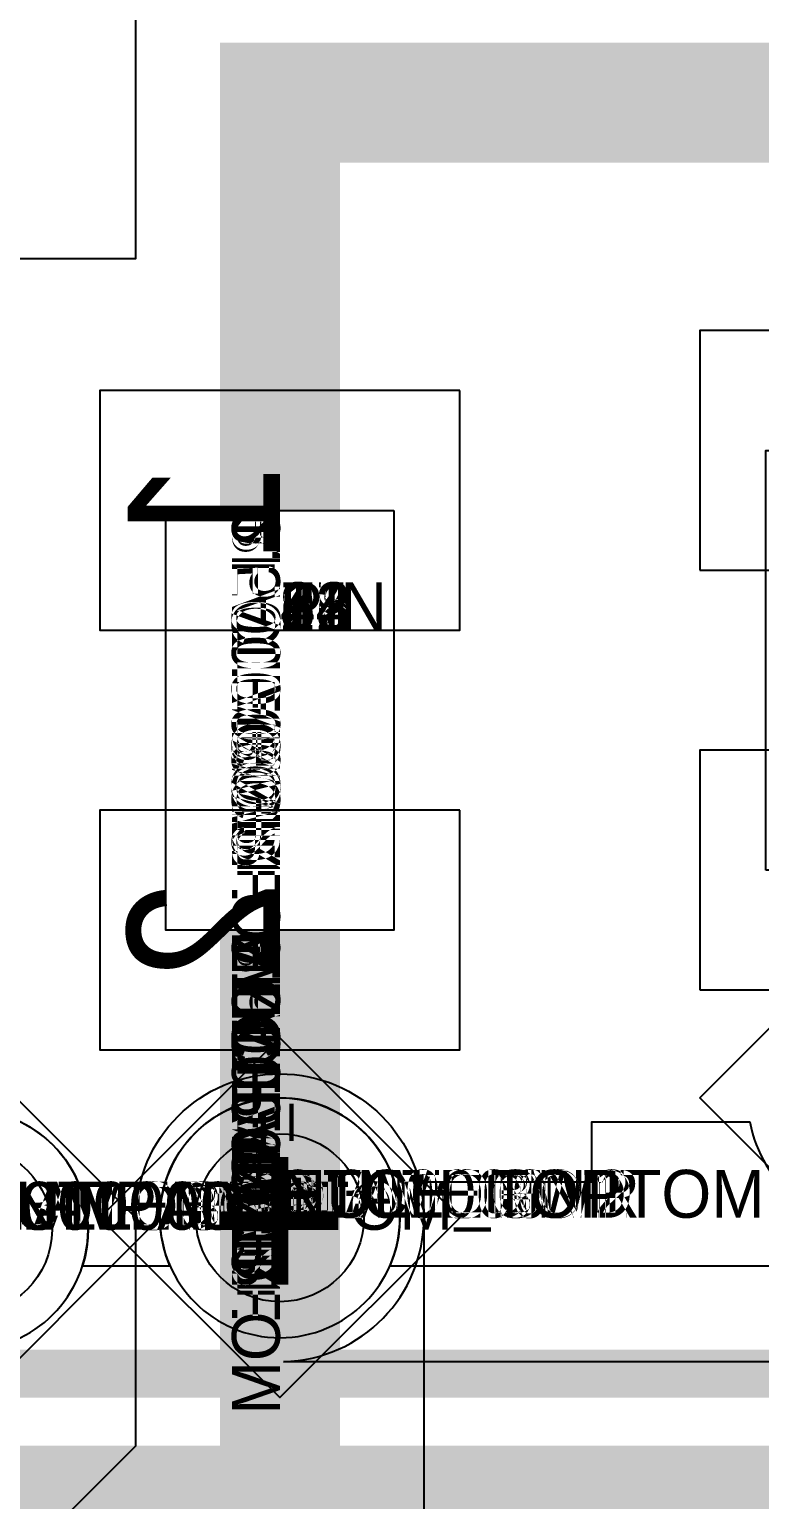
# Model space of a CAD drawing. Extents: x 0 to 323, y 0 to 320.
# Drawn here: x 85.67 to 88.71, y 242.68 to 248.81 of the extents above; entities that cross this region are included whole.
import ezdxf
from ezdxf.enums import TextEntityAlignment as Align

# ---------------------------------------------------------------- set-up
doc = ezdxf.new("R2010")
doc.units = 0
doc.header["$MEASUREMENT"] = 0
doc.layers.get('0').update_dxf_attribs({"linetype": 'CONTINUOUS'})
for name, color, linetype in [('CDN_FIGURES', 7, 'CONTINUOUS'), ('ETCH_BOTTOM', 7, 'CONTINUOUS'), ('ETCH_GND', 3, 'CONTINUOUS'), ('ETCH_INT1', 4, 'CONTINUOUS'), ('ETCH_INT2', 5, 'CONTINUOUS'), ('ETCH_PWR', 6, 'CONTINUOUS'), ('ETCH_TOP', 2, 'CONTINUOUS'), ('MANUFACTURING_NCLEGEND-1-6', 8, 'CONTINUOUS'), ('PACKAGE_GEOMETRY_ASSEMBLY_TOP', 11, 'CONTINUOUS'), ('PACKAGE_GEOMETRY_PIN_NUMBER', 9, 'CONTINUOUS')]:
    doc.layers.add(name, color=color, linetype=linetype)

# ---------------------------------------------------------------- blocks, each defined once
blk = doc.blocks.new('PAD_INFO')
for tag in ['SHAPE_TYPE', 'PAD_HEIGHT', 'PAD_LAYER', 'PAD_TYPE', 'PAD_WIDTH']:
    blk.add_attdef(tag, (0, 0), '', height=0.2)
at = {"flags": 2}
blk.add_attdef('CDN_TYPE', (0, 0), '', height=0.2, dxfattribs=at)
blk = doc.blocks.new('DRILL_INFO')
at = {"flags": 2}
blk.add_attdef('CDN_TYPE', (0, 0), '', height=0.2, dxfattribs=at)
for tag in ['FSHAPE', 'FCHAR', 'DRILL_HEIGHT', 'DIAMETER', 'PLATED', 'DRILL_WIDTH']:
    blk.add_attdef(tag, (0, 0), '', height=0.2)
blk = doc.blocks.new('VIA0700X0300')
at = {"layer": 'ETCH_BOTTOM'}
blk.add_circle((0, 0), 0.35, dxfattribs=at)
at = {"layer": 'ETCH_GND'}
blk.add_circle((0, 0), 0.35, dxfattribs=at)
at = {"layer": 'ETCH_INT1'}
blk.add_circle((0, 0), 0.35, dxfattribs=at)
at = {"layer": 'ETCH_INT2'}
blk.add_circle((0, 0), 0.35, dxfattribs=at)
at = {"layer": 'ETCH_PWR'}
blk.add_circle((0, 0), 0.35, dxfattribs=at)
at = {"layer": 'ETCH_TOP'}
blk.add_circle((0, 0), 0.35, dxfattribs=at)
ref = blk.add_blockref('PAD_INFO', (0, 0))
ref.add_attrib('PAD_LAYER', 'ETCH_TOP', (0, 0), dxfattribs={"height": 0.2})
ref.add_attrib('SHAPE_TYPE', 'NULL', (0, 0), dxfattribs={"height": 0.2})
ref.add_attrib('PAD_TYPE', 'ANTIPAD', (0, 0), dxfattribs={"height": 0.2})
ref.add_attrib('PAD_WIDTH', '0.000000', (0, 0), dxfattribs={"height": 0.2})
ref.add_attrib('PAD_HEIGHT', '0.000000', (0, 0), dxfattribs={"height": 0.2})
ref = blk.add_blockref('PAD_INFO', (0, 0))
ref.add_attrib('PAD_LAYER', 'ETCH_GND', (0, 0), dxfattribs={"height": 0.2})
ref.add_attrib('SHAPE_TYPE', 'NULL', (0, 0), dxfattribs={"height": 0.2})
ref.add_attrib('PAD_TYPE', 'ANTIPAD', (0, 0), dxfattribs={"height": 0.2})
ref.add_attrib('PAD_WIDTH', '0.000000', (0, 0), dxfattribs={"height": 0.2})
ref.add_attrib('PAD_HEIGHT', '0.000000', (0, 0), dxfattribs={"height": 0.2})
ref = blk.add_blockref('PAD_INFO', (0, 0))
ref.add_attrib('PAD_LAYER', 'ETCH_INT1', (0, 0), dxfattribs={"height": 0.2})
ref.add_attrib('SHAPE_TYPE', 'NULL', (0, 0), dxfattribs={"height": 0.2})
ref.add_attrib('PAD_TYPE', 'ANTIPAD', (0, 0), dxfattribs={"height": 0.2})
ref.add_attrib('PAD_WIDTH', '0.000000', (0, 0), dxfattribs={"height": 0.2})
ref.add_attrib('PAD_HEIGHT', '0.000000', (0, 0), dxfattribs={"height": 0.2})
ref = blk.add_blockref('PAD_INFO', (0, 0))
ref.add_attrib('PAD_LAYER', 'ETCH_INT2', (0, 0), dxfattribs={"height": 0.2})
ref.add_attrib('SHAPE_TYPE', 'NULL', (0, 0), dxfattribs={"height": 0.2})
ref.add_attrib('PAD_TYPE', 'ANTIPAD', (0, 0), dxfattribs={"height": 0.2})
ref.add_attrib('PAD_WIDTH', '0.000000', (0, 0), dxfattribs={"height": 0.2})
ref.add_attrib('PAD_HEIGHT', '0.000000', (0, 0), dxfattribs={"height": 0.2})
ref = blk.add_blockref('PAD_INFO', (0, 0))
ref.add_attrib('PAD_LAYER', 'ETCH_PWR', (0, 0), dxfattribs={"height": 0.2})
ref.add_attrib('SHAPE_TYPE', 'NULL', (0, 0), dxfattribs={"height": 0.2})
ref.add_attrib('PAD_TYPE', 'ANTIPAD', (0, 0), dxfattribs={"height": 0.2})
ref.add_attrib('PAD_WIDTH', '0.000000', (0, 0), dxfattribs={"height": 0.2})
ref.add_attrib('PAD_HEIGHT', '0.000000', (0, 0), dxfattribs={"height": 0.2})
ref = blk.add_blockref('PAD_INFO', (0, 0))
ref.add_attrib('PAD_LAYER', 'ETCH_BOTTOM', (0, 0), dxfattribs={"height": 0.2})
ref.add_attrib('SHAPE_TYPE', 'NULL', (0, 0), dxfattribs={"height": 0.2})
ref.add_attrib('PAD_TYPE', 'ANTIPAD', (0, 0), dxfattribs={"height": 0.2})
ref.add_attrib('PAD_WIDTH', '0.000000', (0, 0), dxfattribs={"height": 0.2})
ref.add_attrib('PAD_HEIGHT', '0.000000', (0, 0), dxfattribs={"height": 0.2})
ref = blk.add_blockref('PAD_INFO', (0, 0))
ref.add_attrib('PAD_LAYER', 'ETCH_TOP', (0, 0), dxfattribs={"height": 0.2})
ref.add_attrib('SHAPE_TYPE', 'NULL', (0, 0), dxfattribs={"height": 0.2})
ref.add_attrib('PAD_TYPE', 'THERMAL', (0, 0), dxfattribs={"height": 0.2})
ref.add_attrib('PAD_WIDTH', '0.000000', (0, 0), dxfattribs={"height": 0.2})
ref.add_attrib('PAD_HEIGHT', '0.000000', (0, 0), dxfattribs={"height": 0.2})
ref = blk.add_blockref('PAD_INFO', (0, 0))
ref.add_attrib('PAD_LAYER', 'ETCH_GND', (0, 0), dxfattribs={"height": 0.2})
ref.add_attrib('SHAPE_TYPE', 'NULL', (0, 0), dxfattribs={"height": 0.2})
ref.add_attrib('PAD_TYPE', 'THERMAL', (0, 0), dxfattribs={"height": 0.2})
ref.add_attrib('PAD_WIDTH', '0.000000', (0, 0), dxfattribs={"height": 0.2})
ref.add_attrib('PAD_HEIGHT', '0.000000', (0, 0), dxfattribs={"height": 0.2})
ref = blk.add_blockref('PAD_INFO', (0, 0))
ref.add_attrib('PAD_LAYER', 'ETCH_INT1', (0, 0), dxfattribs={"height": 0.2})
ref.add_attrib('SHAPE_TYPE', 'NULL', (0, 0), dxfattribs={"height": 0.2})
ref.add_attrib('PAD_TYPE', 'THERMAL', (0, 0), dxfattribs={"height": 0.2})
ref.add_attrib('PAD_WIDTH', '0.000000', (0, 0), dxfattribs={"height": 0.2})
ref.add_attrib('PAD_HEIGHT', '0.000000', (0, 0), dxfattribs={"height": 0.2})
ref = blk.add_blockref('PAD_INFO', (0, 0))
ref.add_attrib('PAD_LAYER', 'ETCH_INT2', (0, 0), dxfattribs={"height": 0.2})
ref.add_attrib('SHAPE_TYPE', 'NULL', (0, 0), dxfattribs={"height": 0.2})
ref.add_attrib('PAD_TYPE', 'THERMAL', (0, 0), dxfattribs={"height": 0.2})
ref.add_attrib('PAD_WIDTH', '0.000000', (0, 0), dxfattribs={"height": 0.2})
ref.add_attrib('PAD_HEIGHT', '0.000000', (0, 0), dxfattribs={"height": 0.2})
ref = blk.add_blockref('PAD_INFO', (0, 0))
ref.add_attrib('PAD_LAYER', 'ETCH_PWR', (0, 0), dxfattribs={"height": 0.2})
ref.add_attrib('SHAPE_TYPE', 'NULL', (0, 0), dxfattribs={"height": 0.2})
ref.add_attrib('PAD_TYPE', 'THERMAL', (0, 0), dxfattribs={"height": 0.2})
ref.add_attrib('PAD_WIDTH', '0.000000', (0, 0), dxfattribs={"height": 0.2})
ref.add_attrib('PAD_HEIGHT', '0.000000', (0, 0), dxfattribs={"height": 0.2})
ref = blk.add_blockref('PAD_INFO', (0, 0))
ref.add_attrib('PAD_LAYER', 'ETCH_BOTTOM', (0, 0), dxfattribs={"height": 0.2})
ref.add_attrib('SHAPE_TYPE', 'NULL', (0, 0), dxfattribs={"height": 0.2})
ref.add_attrib('PAD_TYPE', 'THERMAL', (0, 0), dxfattribs={"height": 0.2})
ref.add_attrib('PAD_WIDTH', '0.000000', (0, 0), dxfattribs={"height": 0.2})
ref.add_attrib('PAD_HEIGHT', '0.000000', (0, 0), dxfattribs={"height": 0.2})
ref = blk.add_blockref('PAD_INFO', (0, 0))
ref.add_attrib('PAD_LAYER', 'ETCH_TOP', (0, 0), dxfattribs={"height": 0.2})
ref.add_attrib('SHAPE_TYPE', 'CIRCLE', (0, 0), dxfattribs={"height": 0.2})
ref.add_attrib('PAD_TYPE', 'REGULAR', (0, 0), dxfattribs={"height": 0.2})
ref.add_attrib('PAD_WIDTH', '0.700000', (0, 0), dxfattribs={"height": 0.2})
ref.add_attrib('PAD_HEIGHT', '0.700000', (0, 0), dxfattribs={"height": 0.2})
ref = blk.add_blockref('PAD_INFO', (0, 0))
ref.add_attrib('PAD_LAYER', 'ETCH_GND', (0, 0), dxfattribs={"height": 0.2})
ref.add_attrib('SHAPE_TYPE', 'CIRCLE', (0, 0), dxfattribs={"height": 0.2})
ref.add_attrib('PAD_TYPE', 'REGULAR', (0, 0), dxfattribs={"height": 0.2})
ref.add_attrib('PAD_WIDTH', '0.700000', (0, 0), dxfattribs={"height": 0.2})
ref.add_attrib('PAD_HEIGHT', '0.700000', (0, 0), dxfattribs={"height": 0.2})
ref = blk.add_blockref('PAD_INFO', (0, 0))
ref.add_attrib('PAD_LAYER', 'ETCH_INT1', (0, 0), dxfattribs={"height": 0.2})
ref.add_attrib('SHAPE_TYPE', 'CIRCLE', (0, 0), dxfattribs={"height": 0.2})
ref.add_attrib('PAD_TYPE', 'REGULAR', (0, 0), dxfattribs={"height": 0.2})
ref.add_attrib('PAD_WIDTH', '0.700000', (0, 0), dxfattribs={"height": 0.2})
ref.add_attrib('PAD_HEIGHT', '0.700000', (0, 0), dxfattribs={"height": 0.2})
ref = blk.add_blockref('PAD_INFO', (0, 0))
ref.add_attrib('PAD_LAYER', 'ETCH_INT2', (0, 0), dxfattribs={"height": 0.2})
ref.add_attrib('SHAPE_TYPE', 'CIRCLE', (0, 0), dxfattribs={"height": 0.2})
ref.add_attrib('PAD_TYPE', 'REGULAR', (0, 0), dxfattribs={"height": 0.2})
ref.add_attrib('PAD_WIDTH', '0.700000', (0, 0), dxfattribs={"height": 0.2})
ref.add_attrib('PAD_HEIGHT', '0.700000', (0, 0), dxfattribs={"height": 0.2})
ref = blk.add_blockref('PAD_INFO', (0, 0))
ref.add_attrib('PAD_LAYER', 'ETCH_PWR', (0, 0), dxfattribs={"height": 0.2})
ref.add_attrib('SHAPE_TYPE', 'CIRCLE', (0, 0), dxfattribs={"height": 0.2})
ref.add_attrib('PAD_TYPE', 'REGULAR', (0, 0), dxfattribs={"height": 0.2})
ref.add_attrib('PAD_WIDTH', '0.700000', (0, 0), dxfattribs={"height": 0.2})
ref.add_attrib('PAD_HEIGHT', '0.700000', (0, 0), dxfattribs={"height": 0.2})
ref = blk.add_blockref('PAD_INFO', (0, 0))
ref.add_attrib('PAD_LAYER', 'ETCH_BOTTOM', (0, 0), dxfattribs={"height": 0.2})
ref.add_attrib('SHAPE_TYPE', 'CIRCLE', (0, 0), dxfattribs={"height": 0.2})
ref.add_attrib('PAD_TYPE', 'REGULAR', (0, 0), dxfattribs={"height": 0.2})
ref.add_attrib('PAD_WIDTH', '0.700000', (0, 0), dxfattribs={"height": 0.2})
ref.add_attrib('PAD_HEIGHT', '0.700000', (0, 0), dxfattribs={"height": 0.2})
ref = blk.add_blockref('DRILL_INFO', (0, 0))
ref.add_attrib('DIAMETER', '0.300000', (0, 0), dxfattribs={"height": 0.2})
ref.add_attrib('PLATED', 'PLATED', (0, 0), dxfattribs={"height": 0.2})
ref.add_attrib('FSHAPE', 'DIAMOND', (0, 0), dxfattribs={"height": 0.2})
ref.add_attrib('FCHAR', '+', (0, 0), dxfattribs={"height": 0.2})
ref.add_attrib('DRILL_WIDTH', '1.500000', (0, 0), dxfattribs={"height": 0.2})
ref.add_attrib('DRILL_HEIGHT', '1.500000', (0, 0), dxfattribs={"height": 0.2})
for tag in ['CDN_TYPE', 'PIN']:
    blk.add_attdef(tag, (0, 0), '', height=0.2)
at = {"flags": 2}
for tag in ['PSTKNAME', 'BBV']:
    blk.add_attdef(tag, (0, 0), '', height=0.2, dxfattribs=at)
blk = doc.blocks.new('FIGURE_DIAMOND')
at = {"layer": 'CDN_FIGURES'}
blk.add_lwpolyline([(-0.5, 0), (0, 0.5), (0.5, 0), (0, -0.5)], close=True, dxfattribs=at)
blk = doc.blocks.new('RC1000X1500TS')
at = {"layer": 'ETCH_TOP'}
blk.add_lwpolyline([(-0.5, -0.75), (-0.5, 0.75), (0.5, 0.75), (0.5, -0.75)], close=True, dxfattribs=at)
ref = blk.add_blockref('PAD_INFO', (0, 0))
ref.add_attrib('PAD_LAYER', 'ETCH_TOP', (0, 0), dxfattribs={"height": 0.2})
ref.add_attrib('SHAPE_TYPE', 'NULL', (0, 0), dxfattribs={"height": 0.2})
ref.add_attrib('PAD_TYPE', 'ANTIPAD', (0, 0), dxfattribs={"height": 0.2})
ref.add_attrib('PAD_WIDTH', '0.000000', (0, 0), dxfattribs={"height": 0.2})
ref.add_attrib('PAD_HEIGHT', '0.000000', (0, 0), dxfattribs={"height": 0.2})
ref = blk.add_blockref('PAD_INFO', (0, 0))
ref.add_attrib('PAD_LAYER', 'ETCH_GND', (0, 0), dxfattribs={"height": 0.2})
ref.add_attrib('SHAPE_TYPE', 'NULL', (0, 0), dxfattribs={"height": 0.2})
ref.add_attrib('PAD_TYPE', 'ANTIPAD', (0, 0), dxfattribs={"height": 0.2})
ref.add_attrib('PAD_WIDTH', '0.000000', (0, 0), dxfattribs={"height": 0.2})
ref.add_attrib('PAD_HEIGHT', '0.000000', (0, 0), dxfattribs={"height": 0.2})
ref = blk.add_blockref('PAD_INFO', (0, 0))
ref.add_attrib('PAD_LAYER', 'ETCH_INT1', (0, 0), dxfattribs={"height": 0.2})
ref.add_attrib('SHAPE_TYPE', 'NULL', (0, 0), dxfattribs={"height": 0.2})
ref.add_attrib('PAD_TYPE', 'ANTIPAD', (0, 0), dxfattribs={"height": 0.2})
ref.add_attrib('PAD_WIDTH', '0.000000', (0, 0), dxfattribs={"height": 0.2})
ref.add_attrib('PAD_HEIGHT', '0.000000', (0, 0), dxfattribs={"height": 0.2})
ref = blk.add_blockref('PAD_INFO', (0, 0))
ref.add_attrib('PAD_LAYER', 'ETCH_INT2', (0, 0), dxfattribs={"height": 0.2})
ref.add_attrib('SHAPE_TYPE', 'NULL', (0, 0), dxfattribs={"height": 0.2})
ref.add_attrib('PAD_TYPE', 'ANTIPAD', (0, 0), dxfattribs={"height": 0.2})
ref.add_attrib('PAD_WIDTH', '0.000000', (0, 0), dxfattribs={"height": 0.2})
ref.add_attrib('PAD_HEIGHT', '0.000000', (0, 0), dxfattribs={"height": 0.2})
ref = blk.add_blockref('PAD_INFO', (0, 0))
ref.add_attrib('PAD_LAYER', 'ETCH_PWR', (0, 0), dxfattribs={"height": 0.2})
ref.add_attrib('SHAPE_TYPE', 'NULL', (0, 0), dxfattribs={"height": 0.2})
ref.add_attrib('PAD_TYPE', 'ANTIPAD', (0, 0), dxfattribs={"height": 0.2})
ref.add_attrib('PAD_WIDTH', '0.000000', (0, 0), dxfattribs={"height": 0.2})
ref.add_attrib('PAD_HEIGHT', '0.000000', (0, 0), dxfattribs={"height": 0.2})
ref = blk.add_blockref('PAD_INFO', (0, 0))
ref.add_attrib('PAD_LAYER', 'ETCH_BOTTOM', (0, 0), dxfattribs={"height": 0.2})
ref.add_attrib('SHAPE_TYPE', 'NULL', (0, 0), dxfattribs={"height": 0.2})
ref.add_attrib('PAD_TYPE', 'ANTIPAD', (0, 0), dxfattribs={"height": 0.2})
ref.add_attrib('PAD_WIDTH', '0.000000', (0, 0), dxfattribs={"height": 0.2})
ref.add_attrib('PAD_HEIGHT', '0.000000', (0, 0), dxfattribs={"height": 0.2})
ref = blk.add_blockref('PAD_INFO', (0, 0))
ref.add_attrib('PAD_LAYER', 'ETCH_TOP', (0, 0), dxfattribs={"height": 0.2})
ref.add_attrib('SHAPE_TYPE', 'NULL', (0, 0), dxfattribs={"height": 0.2})
ref.add_attrib('PAD_TYPE', 'THERMAL', (0, 0), dxfattribs={"height": 0.2})
ref.add_attrib('PAD_WIDTH', '0.000000', (0, 0), dxfattribs={"height": 0.2})
ref.add_attrib('PAD_HEIGHT', '0.000000', (0, 0), dxfattribs={"height": 0.2})
ref = blk.add_blockref('PAD_INFO', (0, 0))
ref.add_attrib('PAD_LAYER', 'ETCH_GND', (0, 0), dxfattribs={"height": 0.2})
ref.add_attrib('SHAPE_TYPE', 'NULL', (0, 0), dxfattribs={"height": 0.2})
ref.add_attrib('PAD_TYPE', 'THERMAL', (0, 0), dxfattribs={"height": 0.2})
ref.add_attrib('PAD_WIDTH', '0.000000', (0, 0), dxfattribs={"height": 0.2})
ref.add_attrib('PAD_HEIGHT', '0.000000', (0, 0), dxfattribs={"height": 0.2})
ref = blk.add_blockref('PAD_INFO', (0, 0))
ref.add_attrib('PAD_LAYER', 'ETCH_INT1', (0, 0), dxfattribs={"height": 0.2})
ref.add_attrib('SHAPE_TYPE', 'NULL', (0, 0), dxfattribs={"height": 0.2})
ref.add_attrib('PAD_TYPE', 'THERMAL', (0, 0), dxfattribs={"height": 0.2})
ref.add_attrib('PAD_WIDTH', '0.000000', (0, 0), dxfattribs={"height": 0.2})
ref.add_attrib('PAD_HEIGHT', '0.000000', (0, 0), dxfattribs={"height": 0.2})
ref = blk.add_blockref('PAD_INFO', (0, 0))
ref.add_attrib('PAD_LAYER', 'ETCH_INT2', (0, 0), dxfattribs={"height": 0.2})
ref.add_attrib('SHAPE_TYPE', 'NULL', (0, 0), dxfattribs={"height": 0.2})
ref.add_attrib('PAD_TYPE', 'THERMAL', (0, 0), dxfattribs={"height": 0.2})
ref.add_attrib('PAD_WIDTH', '0.000000', (0, 0), dxfattribs={"height": 0.2})
ref.add_attrib('PAD_HEIGHT', '0.000000', (0, 0), dxfattribs={"height": 0.2})
ref = blk.add_blockref('PAD_INFO', (0, 0))
ref.add_attrib('PAD_LAYER', 'ETCH_PWR', (0, 0), dxfattribs={"height": 0.2})
ref.add_attrib('SHAPE_TYPE', 'NULL', (0, 0), dxfattribs={"height": 0.2})
ref.add_attrib('PAD_TYPE', 'THERMAL', (0, 0), dxfattribs={"height": 0.2})
ref.add_attrib('PAD_WIDTH', '0.000000', (0, 0), dxfattribs={"height": 0.2})
ref.add_attrib('PAD_HEIGHT', '0.000000', (0, 0), dxfattribs={"height": 0.2})
ref = blk.add_blockref('PAD_INFO', (0, 0))
ref.add_attrib('PAD_LAYER', 'ETCH_BOTTOM', (0, 0), dxfattribs={"height": 0.2})
ref.add_attrib('SHAPE_TYPE', 'NULL', (0, 0), dxfattribs={"height": 0.2})
ref.add_attrib('PAD_TYPE', 'THERMAL', (0, 0), dxfattribs={"height": 0.2})
ref.add_attrib('PAD_WIDTH', '0.000000', (0, 0), dxfattribs={"height": 0.2})
ref.add_attrib('PAD_HEIGHT', '0.000000', (0, 0), dxfattribs={"height": 0.2})
ref = blk.add_blockref('PAD_INFO', (0, 0))
ref.add_attrib('PAD_LAYER', 'ETCH_GND', (0, 0), dxfattribs={"height": 0.2})
ref.add_attrib('SHAPE_TYPE', 'NULL', (0, 0), dxfattribs={"height": 0.2})
ref.add_attrib('PAD_TYPE', 'REGULAR', (0, 0), dxfattribs={"height": 0.2})
ref.add_attrib('PAD_WIDTH', '0.000000', (0, 0), dxfattribs={"height": 0.2})
ref.add_attrib('PAD_HEIGHT', '0.000000', (0, 0), dxfattribs={"height": 0.2})
ref = blk.add_blockref('PAD_INFO', (0, 0))
ref.add_attrib('PAD_LAYER', 'ETCH_INT1', (0, 0), dxfattribs={"height": 0.2})
ref.add_attrib('SHAPE_TYPE', 'NULL', (0, 0), dxfattribs={"height": 0.2})
ref.add_attrib('PAD_TYPE', 'REGULAR', (0, 0), dxfattribs={"height": 0.2})
ref.add_attrib('PAD_WIDTH', '0.000000', (0, 0), dxfattribs={"height": 0.2})
ref.add_attrib('PAD_HEIGHT', '0.000000', (0, 0), dxfattribs={"height": 0.2})
ref = blk.add_blockref('PAD_INFO', (0, 0))
ref.add_attrib('PAD_LAYER', 'ETCH_INT2', (0, 0), dxfattribs={"height": 0.2})
ref.add_attrib('SHAPE_TYPE', 'NULL', (0, 0), dxfattribs={"height": 0.2})
ref.add_attrib('PAD_TYPE', 'REGULAR', (0, 0), dxfattribs={"height": 0.2})
ref.add_attrib('PAD_WIDTH', '0.000000', (0, 0), dxfattribs={"height": 0.2})
ref.add_attrib('PAD_HEIGHT', '0.000000', (0, 0), dxfattribs={"height": 0.2})
ref = blk.add_blockref('PAD_INFO', (0, 0))
ref.add_attrib('PAD_LAYER', 'ETCH_PWR', (0, 0), dxfattribs={"height": 0.2})
ref.add_attrib('SHAPE_TYPE', 'NULL', (0, 0), dxfattribs={"height": 0.2})
ref.add_attrib('PAD_TYPE', 'REGULAR', (0, 0), dxfattribs={"height": 0.2})
ref.add_attrib('PAD_WIDTH', '0.000000', (0, 0), dxfattribs={"height": 0.2})
ref.add_attrib('PAD_HEIGHT', '0.000000', (0, 0), dxfattribs={"height": 0.2})
ref = blk.add_blockref('PAD_INFO', (0, 0))
ref.add_attrib('PAD_LAYER', 'ETCH_BOTTOM', (0, 0), dxfattribs={"height": 0.2})
ref.add_attrib('SHAPE_TYPE', 'NULL', (0, 0), dxfattribs={"height": 0.2})
ref.add_attrib('PAD_TYPE', 'REGULAR', (0, 0), dxfattribs={"height": 0.2})
ref.add_attrib('PAD_WIDTH', '0.000000', (0, 0), dxfattribs={"height": 0.2})
ref.add_attrib('PAD_HEIGHT', '0.000000', (0, 0), dxfattribs={"height": 0.2})
ref = blk.add_blockref('DRILL_INFO', (0, 0))
ref.add_attrib('DIAMETER', '0.000000', (0, 0), dxfattribs={"height": 0.2})
ref.add_attrib('PLATED', 'PLATED', (0, 0), dxfattribs={"height": 0.2})
ref.add_attrib('FSHAPE', 'NULL', (0, 0), dxfattribs={"height": 0.2})
ref.add_attrib('DRILL_WIDTH', '0.000000', (0, 0), dxfattribs={"height": 0.2})
ref.add_attrib('DRILL_HEIGHT', '0.000000', (0, 0), dxfattribs={"height": 0.2})
ref = blk.add_blockref('PAD_INFO', (0, 0))
ref.add_attrib('PAD_LAYER', 'ETCH_TOP', (0, 0), dxfattribs={"height": 0.2})
ref.add_attrib('SHAPE_TYPE', 'RECTANGLE', (0, 0), dxfattribs={"height": 0.2})
ref.add_attrib('PAD_TYPE', 'REGULAR', (0, 0), dxfattribs={"height": 0.2})
ref.add_attrib('PAD_WIDTH', '1.000000', (0, 0), dxfattribs={"height": 0.2})
ref.add_attrib('PAD_HEIGHT', '1.500000', (0, 0), dxfattribs={"height": 0.2})
for tag in ['CDN_TYPE', 'PIN']:
    blk.add_attdef(tag, (0, 0), '', height=0.2)
at = {"flags": 2}
for tag in ['PSTKNAME', 'BBV']:
    blk.add_attdef(tag, (0, 0), '', height=0.2, dxfattribs=at)
blk = doc.blocks.new('F56')
at = {"layer": 'PACKAGE_GEOMETRY_ASSEMBLY_TOP'}
blk.add_lwpolyline([(0, -0.475), (1.75, -0.475), (1.75, 0.475), (0, 0.475)], close=True, dxfattribs=at)
at = {"layer": 'ETCH_TOP'}
ref = blk.add_blockref('RC1000X1500TS', (0, 0), dxfattribs=at)
ref.add_attrib('CDN_TYPE', 'PIN', (0, 0), dxfattribs={"height": 0.2})
ref.add_attrib('PIN', '1', (0, 0), dxfattribs={"height": 0.2})
ref = blk.add_blockref('RC1000X1500TS', (1.75, 0), dxfattribs=at)
ref.add_attrib('CDN_TYPE', 'PIN', (0, 0), dxfattribs={"height": 0.2})
ref.add_attrib('PIN', '2', (0, 0), dxfattribs={"height": 0.2})
at = {"flags": 2}
for tag in ['SYMBOL_TYPE', 'CDN_TYPE', 'REFDES']:
    blk.add_attdef(tag, (0, 0), '', height=0.2, dxfattribs=at)
blk = doc.blocks.new('RC1250X0760TS')
at = {"layer": 'ETCH_TOP'}
blk.add_lwpolyline([(-0.625, -0.38), (-0.625, 0.38), (0.625, 0.38), (0.625, -0.38)], close=True, dxfattribs=at)
ref = blk.add_blockref('PAD_INFO', (0, 0))
ref.add_attrib('PAD_LAYER', 'ETCH_TOP', (0, 0), dxfattribs={"height": 0.2})
ref.add_attrib('SHAPE_TYPE', 'NULL', (0, 0), dxfattribs={"height": 0.2})
ref.add_attrib('PAD_TYPE', 'ANTIPAD', (0, 0), dxfattribs={"height": 0.2})
ref.add_attrib('PAD_WIDTH', '0.000000', (0, 0), dxfattribs={"height": 0.2})
ref.add_attrib('PAD_HEIGHT', '0.000000', (0, 0), dxfattribs={"height": 0.2})
ref = blk.add_blockref('PAD_INFO', (0, 0))
ref.add_attrib('PAD_LAYER', 'ETCH_GND', (0, 0), dxfattribs={"height": 0.2})
ref.add_attrib('SHAPE_TYPE', 'NULL', (0, 0), dxfattribs={"height": 0.2})
ref.add_attrib('PAD_TYPE', 'ANTIPAD', (0, 0), dxfattribs={"height": 0.2})
ref.add_attrib('PAD_WIDTH', '0.000000', (0, 0), dxfattribs={"height": 0.2})
ref.add_attrib('PAD_HEIGHT', '0.000000', (0, 0), dxfattribs={"height": 0.2})
ref = blk.add_blockref('PAD_INFO', (0, 0))
ref.add_attrib('PAD_LAYER', 'ETCH_INT1', (0, 0), dxfattribs={"height": 0.2})
ref.add_attrib('SHAPE_TYPE', 'NULL', (0, 0), dxfattribs={"height": 0.2})
ref.add_attrib('PAD_TYPE', 'ANTIPAD', (0, 0), dxfattribs={"height": 0.2})
ref.add_attrib('PAD_WIDTH', '0.000000', (0, 0), dxfattribs={"height": 0.2})
ref.add_attrib('PAD_HEIGHT', '0.000000', (0, 0), dxfattribs={"height": 0.2})
ref = blk.add_blockref('PAD_INFO', (0, 0))
ref.add_attrib('PAD_LAYER', 'ETCH_INT2', (0, 0), dxfattribs={"height": 0.2})
ref.add_attrib('SHAPE_TYPE', 'NULL', (0, 0), dxfattribs={"height": 0.2})
ref.add_attrib('PAD_TYPE', 'ANTIPAD', (0, 0), dxfattribs={"height": 0.2})
ref.add_attrib('PAD_WIDTH', '0.000000', (0, 0), dxfattribs={"height": 0.2})
ref.add_attrib('PAD_HEIGHT', '0.000000', (0, 0), dxfattribs={"height": 0.2})
ref = blk.add_blockref('PAD_INFO', (0, 0))
ref.add_attrib('PAD_LAYER', 'ETCH_PWR', (0, 0), dxfattribs={"height": 0.2})
ref.add_attrib('SHAPE_TYPE', 'NULL', (0, 0), dxfattribs={"height": 0.2})
ref.add_attrib('PAD_TYPE', 'ANTIPAD', (0, 0), dxfattribs={"height": 0.2})
ref.add_attrib('PAD_WIDTH', '0.000000', (0, 0), dxfattribs={"height": 0.2})
ref.add_attrib('PAD_HEIGHT', '0.000000', (0, 0), dxfattribs={"height": 0.2})
ref = blk.add_blockref('PAD_INFO', (0, 0))
ref.add_attrib('PAD_LAYER', 'ETCH_BOTTOM', (0, 0), dxfattribs={"height": 0.2})
ref.add_attrib('SHAPE_TYPE', 'NULL', (0, 0), dxfattribs={"height": 0.2})
ref.add_attrib('PAD_TYPE', 'ANTIPAD', (0, 0), dxfattribs={"height": 0.2})
ref.add_attrib('PAD_WIDTH', '0.000000', (0, 0), dxfattribs={"height": 0.2})
ref.add_attrib('PAD_HEIGHT', '0.000000', (0, 0), dxfattribs={"height": 0.2})
ref = blk.add_blockref('PAD_INFO', (0, 0))
ref.add_attrib('PAD_LAYER', 'ETCH_TOP', (0, 0), dxfattribs={"height": 0.2})
ref.add_attrib('SHAPE_TYPE', 'NULL', (0, 0), dxfattribs={"height": 0.2})
ref.add_attrib('PAD_TYPE', 'THERMAL', (0, 0), dxfattribs={"height": 0.2})
ref.add_attrib('PAD_WIDTH', '0.000000', (0, 0), dxfattribs={"height": 0.2})
ref.add_attrib('PAD_HEIGHT', '0.000000', (0, 0), dxfattribs={"height": 0.2})
ref = blk.add_blockref('PAD_INFO', (0, 0))
ref.add_attrib('PAD_LAYER', 'ETCH_GND', (0, 0), dxfattribs={"height": 0.2})
ref.add_attrib('SHAPE_TYPE', 'NULL', (0, 0), dxfattribs={"height": 0.2})
ref.add_attrib('PAD_TYPE', 'THERMAL', (0, 0), dxfattribs={"height": 0.2})
ref.add_attrib('PAD_WIDTH', '0.000000', (0, 0), dxfattribs={"height": 0.2})
ref.add_attrib('PAD_HEIGHT', '0.000000', (0, 0), dxfattribs={"height": 0.2})
ref = blk.add_blockref('PAD_INFO', (0, 0))
ref.add_attrib('PAD_LAYER', 'ETCH_INT1', (0, 0), dxfattribs={"height": 0.2})
ref.add_attrib('SHAPE_TYPE', 'NULL', (0, 0), dxfattribs={"height": 0.2})
ref.add_attrib('PAD_TYPE', 'THERMAL', (0, 0), dxfattribs={"height": 0.2})
ref.add_attrib('PAD_WIDTH', '0.000000', (0, 0), dxfattribs={"height": 0.2})
ref.add_attrib('PAD_HEIGHT', '0.000000', (0, 0), dxfattribs={"height": 0.2})
ref = blk.add_blockref('PAD_INFO', (0, 0))
ref.add_attrib('PAD_LAYER', 'ETCH_INT2', (0, 0), dxfattribs={"height": 0.2})
ref.add_attrib('SHAPE_TYPE', 'NULL', (0, 0), dxfattribs={"height": 0.2})
ref.add_attrib('PAD_TYPE', 'THERMAL', (0, 0), dxfattribs={"height": 0.2})
ref.add_attrib('PAD_WIDTH', '0.000000', (0, 0), dxfattribs={"height": 0.2})
ref.add_attrib('PAD_HEIGHT', '0.000000', (0, 0), dxfattribs={"height": 0.2})
ref = blk.add_blockref('PAD_INFO', (0, 0))
ref.add_attrib('PAD_LAYER', 'ETCH_PWR', (0, 0), dxfattribs={"height": 0.2})
ref.add_attrib('SHAPE_TYPE', 'NULL', (0, 0), dxfattribs={"height": 0.2})
ref.add_attrib('PAD_TYPE', 'THERMAL', (0, 0), dxfattribs={"height": 0.2})
ref.add_attrib('PAD_WIDTH', '0.000000', (0, 0), dxfattribs={"height": 0.2})
ref.add_attrib('PAD_HEIGHT', '0.000000', (0, 0), dxfattribs={"height": 0.2})
ref = blk.add_blockref('PAD_INFO', (0, 0))
ref.add_attrib('PAD_LAYER', 'ETCH_BOTTOM', (0, 0), dxfattribs={"height": 0.2})
ref.add_attrib('SHAPE_TYPE', 'NULL', (0, 0), dxfattribs={"height": 0.2})
ref.add_attrib('PAD_TYPE', 'THERMAL', (0, 0), dxfattribs={"height": 0.2})
ref.add_attrib('PAD_WIDTH', '0.000000', (0, 0), dxfattribs={"height": 0.2})
ref.add_attrib('PAD_HEIGHT', '0.000000', (0, 0), dxfattribs={"height": 0.2})
ref = blk.add_blockref('PAD_INFO', (0, 0))
ref.add_attrib('PAD_LAYER', 'ETCH_TOP', (0, 0), dxfattribs={"height": 0.2})
ref.add_attrib('SHAPE_TYPE', 'RECTANGLE', (0, 0), dxfattribs={"height": 0.2})
ref.add_attrib('PAD_TYPE', 'REGULAR', (0, 0), dxfattribs={"height": 0.2})
ref.add_attrib('PAD_WIDTH', '1.250000', (0, 0), dxfattribs={"height": 0.2})
ref.add_attrib('PAD_HEIGHT', '0.760000', (0, 0), dxfattribs={"height": 0.2})
ref = blk.add_blockref('PAD_INFO', (0, 0))
ref.add_attrib('PAD_LAYER', 'ETCH_GND', (0, 0), dxfattribs={"height": 0.2})
ref.add_attrib('SHAPE_TYPE', 'NULL', (0, 0), dxfattribs={"height": 0.2})
ref.add_attrib('PAD_TYPE', 'REGULAR', (0, 0), dxfattribs={"height": 0.2})
ref.add_attrib('PAD_WIDTH', '0.000000', (0, 0), dxfattribs={"height": 0.2})
ref.add_attrib('PAD_HEIGHT', '0.000000', (0, 0), dxfattribs={"height": 0.2})
ref = blk.add_blockref('PAD_INFO', (0, 0))
ref.add_attrib('PAD_LAYER', 'ETCH_INT1', (0, 0), dxfattribs={"height": 0.2})
ref.add_attrib('SHAPE_TYPE', 'NULL', (0, 0), dxfattribs={"height": 0.2})
ref.add_attrib('PAD_TYPE', 'REGULAR', (0, 0), dxfattribs={"height": 0.2})
ref.add_attrib('PAD_WIDTH', '0.000000', (0, 0), dxfattribs={"height": 0.2})
ref.add_attrib('PAD_HEIGHT', '0.000000', (0, 0), dxfattribs={"height": 0.2})
ref = blk.add_blockref('PAD_INFO', (0, 0))
ref.add_attrib('PAD_LAYER', 'ETCH_INT2', (0, 0), dxfattribs={"height": 0.2})
ref.add_attrib('SHAPE_TYPE', 'NULL', (0, 0), dxfattribs={"height": 0.2})
ref.add_attrib('PAD_TYPE', 'REGULAR', (0, 0), dxfattribs={"height": 0.2})
ref.add_attrib('PAD_WIDTH', '0.000000', (0, 0), dxfattribs={"height": 0.2})
ref.add_attrib('PAD_HEIGHT', '0.000000', (0, 0), dxfattribs={"height": 0.2})
ref = blk.add_blockref('PAD_INFO', (0, 0))
ref.add_attrib('PAD_LAYER', 'ETCH_PWR', (0, 0), dxfattribs={"height": 0.2})
ref.add_attrib('SHAPE_TYPE', 'NULL', (0, 0), dxfattribs={"height": 0.2})
ref.add_attrib('PAD_TYPE', 'REGULAR', (0, 0), dxfattribs={"height": 0.2})
ref.add_attrib('PAD_WIDTH', '0.000000', (0, 0), dxfattribs={"height": 0.2})
ref.add_attrib('PAD_HEIGHT', '0.000000', (0, 0), dxfattribs={"height": 0.2})
ref = blk.add_blockref('PAD_INFO', (0, 0))
ref.add_attrib('PAD_LAYER', 'ETCH_BOTTOM', (0, 0), dxfattribs={"height": 0.2})
ref.add_attrib('SHAPE_TYPE', 'NULL', (0, 0), dxfattribs={"height": 0.2})
ref.add_attrib('PAD_TYPE', 'REGULAR', (0, 0), dxfattribs={"height": 0.2})
ref.add_attrib('PAD_WIDTH', '0.000000', (0, 0), dxfattribs={"height": 0.2})
ref.add_attrib('PAD_HEIGHT', '0.000000', (0, 0), dxfattribs={"height": 0.2})
ref = blk.add_blockref('DRILL_INFO', (0, 0))
ref.add_attrib('DIAMETER', '0.000000', (0, 0), dxfattribs={"height": 0.2})
ref.add_attrib('PLATED', 'PLATED', (0, 0), dxfattribs={"height": 0.2})
ref.add_attrib('FSHAPE', 'NULL', (0, 0), dxfattribs={"height": 0.2})
ref.add_attrib('DRILL_WIDTH', '0.000000', (0, 0), dxfattribs={"height": 0.2})
ref.add_attrib('DRILL_HEIGHT', '0.000000', (0, 0), dxfattribs={"height": 0.2})
for tag in ['CDN_TYPE', 'PIN']:
    blk.add_attdef(tag, (0, 0), '', height=0.2)
at = {"flags": 2}
for tag in ['PSTKNAME', 'BBV']:
    blk.add_attdef(tag, (0, 0), '', height=0.2, dxfattribs=at)
blk = doc.blocks.new('SO-24W')
at = {"layer": 'ETCH_TOP'}
ref = blk.add_blockref('RC1250X0760TS', (-4.75, 6.985), dxfattribs=at)
ref.add_attrib('CDN_TYPE', 'PIN', (0, 0), dxfattribs={"height": 0.2})
ref.add_attrib('PIN', '1', (0, 0), dxfattribs={"height": 0.2})
ref = blk.add_blockref('RC1250X0760TS', (4.75, 6.985), dxfattribs=at)
ref.add_attrib('CDN_TYPE', 'PIN', (0, 0), dxfattribs={"height": 0.2})
ref.add_attrib('PIN', '24', (0, 0), dxfattribs={"height": 0.2})
ref = blk.add_blockref('RC1250X0760TS', (-4.75, 5.715), dxfattribs=at)
ref.add_attrib('CDN_TYPE', 'PIN', (0, 0), dxfattribs={"height": 0.2})
ref.add_attrib('PIN', '2', (0, 0), dxfattribs={"height": 0.2})
ref = blk.add_blockref('RC1250X0760TS', (4.75, 5.715), dxfattribs=at)
ref.add_attrib('CDN_TYPE', 'PIN', (0, 0), dxfattribs={"height": 0.2})
ref.add_attrib('PIN', '23', (0, 0), dxfattribs={"height": 0.2})
ref = blk.add_blockref('RC1250X0760TS', (-4.75, 4.445), dxfattribs=at)
ref.add_attrib('CDN_TYPE', 'PIN', (0, 0), dxfattribs={"height": 0.2})
ref.add_attrib('PIN', '3', (0, 0), dxfattribs={"height": 0.2})
ref = blk.add_blockref('RC1250X0760TS', (4.75, 4.445), dxfattribs=at)
ref.add_attrib('CDN_TYPE', 'PIN', (0, 0), dxfattribs={"height": 0.2})
ref.add_attrib('PIN', '22', (0, 0), dxfattribs={"height": 0.2})
ref = blk.add_blockref('RC1250X0760TS', (-4.75, 3.175), dxfattribs=at)
ref.add_attrib('CDN_TYPE', 'PIN', (0, 0), dxfattribs={"height": 0.2})
ref.add_attrib('PIN', '4', (0, 0), dxfattribs={"height": 0.2})
ref = blk.add_blockref('RC1250X0760TS', (4.75, 3.175), dxfattribs=at)
ref.add_attrib('CDN_TYPE', 'PIN', (0, 0), dxfattribs={"height": 0.2})
ref.add_attrib('PIN', '21', (0, 0), dxfattribs={"height": 0.2})
ref = blk.add_blockref('RC1250X0760TS', (-4.75, 1.905), dxfattribs=at)
ref.add_attrib('CDN_TYPE', 'PIN', (0, 0), dxfattribs={"height": 0.2})
ref.add_attrib('PIN', '5', (0, 0), dxfattribs={"height": 0.2})
ref = blk.add_blockref('RC1250X0760TS', (4.75, 1.905), dxfattribs=at)
ref.add_attrib('CDN_TYPE', 'PIN', (0, 0), dxfattribs={"height": 0.2})
ref.add_attrib('PIN', '20', (0, 0), dxfattribs={"height": 0.2})
ref = blk.add_blockref('RC1250X0760TS', (-4.75, 0.635), dxfattribs=at)
ref.add_attrib('CDN_TYPE', 'PIN', (0, 0), dxfattribs={"height": 0.2})
ref.add_attrib('PIN', '6', (0, 0), dxfattribs={"height": 0.2})
ref = blk.add_blockref('RC1250X0760TS', (4.75, 0.635), dxfattribs=at)
ref.add_attrib('CDN_TYPE', 'PIN', (0, 0), dxfattribs={"height": 0.2})
ref.add_attrib('PIN', '19', (0, 0), dxfattribs={"height": 0.2})
ref = blk.add_blockref('RC1250X0760TS', (-4.75, -6.985), dxfattribs=at)
ref.add_attrib('CDN_TYPE', 'PIN', (0, 0), dxfattribs={"height": 0.2})
ref.add_attrib('PIN', '12', (0, 0), dxfattribs={"height": 0.2})
ref = blk.add_blockref('RC1250X0760TS', (-4.75, -4.445), dxfattribs=at)
ref.add_attrib('CDN_TYPE', 'PIN', (0, 0), dxfattribs={"height": 0.2})
ref.add_attrib('PIN', '10', (0, 0), dxfattribs={"height": 0.2})
ref = blk.add_blockref('RC1250X0760TS', (-4.75, -3.175), dxfattribs=at)
ref.add_attrib('CDN_TYPE', 'PIN', (0, 0), dxfattribs={"height": 0.2})
ref.add_attrib('PIN', '9', (0, 0), dxfattribs={"height": 0.2})
ref = blk.add_blockref('RC1250X0760TS', (-4.75, -1.905), dxfattribs=at)
ref.add_attrib('CDN_TYPE', 'PIN', (0, 0), dxfattribs={"height": 0.2})
ref.add_attrib('PIN', '8', (0, 0), dxfattribs={"height": 0.2})
ref = blk.add_blockref('RC1250X0760TS', (-4.75, -5.715), dxfattribs=at)
ref.add_attrib('CDN_TYPE', 'PIN', (0, 0), dxfattribs={"height": 0.2})
ref.add_attrib('PIN', '11', (0, 0), dxfattribs={"height": 0.2})
ref = blk.add_blockref('RC1250X0760TS', (-4.75, -0.635), dxfattribs=at)
ref.add_attrib('CDN_TYPE', 'PIN', (0, 0), dxfattribs={"height": 0.2})
ref.add_attrib('PIN', '7', (0, 0), dxfattribs={"height": 0.2})
ref = blk.add_blockref('RC1250X0760TS', (4.75, -0.635), dxfattribs=at)
ref.add_attrib('CDN_TYPE', 'PIN', (0, 0), dxfattribs={"height": 0.2})
ref.add_attrib('PIN', '18', (0, 0), dxfattribs={"height": 0.2})
ref = blk.add_blockref('RC1250X0760TS', (4.75, -3.175), dxfattribs=at)
ref.add_attrib('CDN_TYPE', 'PIN', (0, 0), dxfattribs={"height": 0.2})
ref.add_attrib('PIN', '16', (0, 0), dxfattribs={"height": 0.2})
ref = blk.add_blockref('RC1250X0760TS', (4.75, -6.985), dxfattribs=at)
ref.add_attrib('CDN_TYPE', 'PIN', (0, 0), dxfattribs={"height": 0.2})
ref.add_attrib('PIN', '13', (0, 0), dxfattribs={"height": 0.2})
ref = blk.add_blockref('RC1250X0760TS', (4.75, -1.905), dxfattribs=at)
ref.add_attrib('CDN_TYPE', 'PIN', (0, 0), dxfattribs={"height": 0.2})
ref.add_attrib('PIN', '17', (0, 0), dxfattribs={"height": 0.2})
ref = blk.add_blockref('RC1250X0760TS', (4.75, -4.445), dxfattribs=at)
ref.add_attrib('CDN_TYPE', 'PIN', (0, 0), dxfattribs={"height": 0.2})
ref.add_attrib('PIN', '15', (0, 0), dxfattribs={"height": 0.2})
ref = blk.add_blockref('RC1250X0760TS', (4.75, -5.715), dxfattribs=at)
ref.add_attrib('CDN_TYPE', 'PIN', (0, 0), dxfattribs={"height": 0.2})
ref.add_attrib('PIN', '14', (0, 0), dxfattribs={"height": 0.2})
at = {"flags": 2}
for tag in ['SYMBOL_TYPE', 'CDN_TYPE', 'REFDES']:
    blk.add_attdef(tag, (0, 0), '', height=0.2, dxfattribs=at)

msp = doc.modelspace()

# ---------------------------------------------------------------- linework, layer by layer
at = {"layer": 'ETCH_BOTTOM'}
for points, format in [([(85.4125, 247.8556), (86.1125, 247.8556), (86.1125, 249.1056), (90.364, 249.1056), (92.7638, 251.5054), (92.4125, 251.5054), (92.4125, 255.0259, -6.468272), (92.4535, 255.3556), (93.1316, 255.3556, -0.774485), (94.2936, 255.3556), (95.0127, 255.3556), (95.0127, 251.5054), (94.3043, 251.5054, -0.155693), (94.1369, 251.1812), (90.8612, 247.9054), (90.5127, 247.9054), (90.5127, 247.5252, -0.795288), (90.5127, 246.3558), (90.5127, 244.4128), (92.124, 246.0241, -0.086848), (92.2651, 246.1232, -1.283443), (92.6381, 245.1237), (89.7697, 242.2554), (78.5127, 242.2554)], "xyb"), ([(93.7126, 251.6055, 0.5, 0.5, 0), (90.6126, 248.5055, 0.5, 0.5, 0), (86.7126, 248.5055, 0.5, 0.5, 0), (86.7126, 246.8055, 0.5, 0.5, 0)], "xyseb"), ([(77.9126, 242.7555, 0.3, 0.3, 0), (89.5626, 242.7555, 0.3, 0.3, 0), (92.4776, 245.6705, 0.3, 0.3, 0), (92.5776, 245.6705, 0.3, 0.3, 0)], "xyseb"), ([(86.7126, 245.0555, 0.5, 0.5, 0), (86.7126, 243.8555, 0.5, 0.5, 0)], "xyseb")]:
    msp.add_lwpolyline(points, format=format, dxfattribs=at)
msp.add_lwpolyline([(86.7281, 243.2556, 0.406668), (87.3127, 243.8555), (87.3127, 244.0054), (88.0127, 244.0054), (88.0127, 244.2554), (88.6717, 244.2554, 0.831918), (89.7535, 244.2554), (90.3553, 244.2554), (89.3555, 243.2556)], format="xyb", close=True, dxfattribs=at)
at = {"layer": 'ETCH_GND'}
msp.add_lwpolyline([(87.2127, 243.8555, 1), (86.2125, 243.8555, 1)], format="xyb", close=True, dxfattribs=at)
at = {"layer": 'ETCH_INT1'}
for points, format in [([(84.9355, 243.6556, -1.362386), (85.8897, 243.6556), (86.2542, 243.6556, -1.52703), (87.171, 243.6556), (123.9124, 243.6556, -1.999001), (124.7128, 243.6556), (127.9633, 243.6556)], "xyb"), ([(153.8026, 232.7829, 0.2, 0.2, 0), (154.1652, 233.1455, 0.2, 0.2, 0), (156.3726, 233.1455, 0.2, 0.2, 0), (156.9426, 233.7155, 0.2, 0.2, 0), (156.9426, 235.9812, 0.2, 0.2, 0), (155.3683, 237.5555, 0.2, 0.2, 0), (137.2769, 237.5555, 0.2, 0.2, 0), (136.9269, 237.9055, 0.2, 0.2, 0), (136.0983, 237.9055, 0.2, 0.2, 0), (135.7483, 237.5555, 0.2, 0.2, 0), (133.0626, 237.5555, 0.2, 0.2, 0), (129.1576, 241.4605, 0.2, 0.2, 0), (129.1576, 241.8248, 0.2, 0.2, 0), (127.7769, 243.2055, 0.2, 0.2, 0), (46.1526, 243.2055, 0.2, 0.2, 0), (44.8526, 241.9055, 0.2, 0.2, 0), (30.7426, 241.9055, 0.2, 0.2, 0), (27.6426, 238.8055, 0.2, 0.2, 0), (18.6826, 238.8055, 0.2, 0.2, 0), (16.1526, 236.2755, 0.2, 0.2, 0), (11.6426, 236.2755, 0.2, 0.2, 0), (10.9926, 236.9255, 0.2, 0.2, 0)], "xyseb"), ([(153.8026, 233.928, 0.2, 0.2, 0), (153.8026, 233.8455, 0.2, 0.2, 0), (154.1026, 233.5455, 0.2, 0.2, 0), (156.2069, 233.5455, 0.2, 0.2, 0), (156.5426, 233.8812, 0.2, 0.2, 0), (156.5426, 235.8155, 0.2, 0.2, 0), (155.2026, 237.1555, 0.2, 0.2, 0), (137.1112, 237.1555, 0.2, 0.2, 0), (136.7612, 237.5055, 0.2, 0.2, 0), (136.264, 237.5055, 0.2, 0.2, 0), (135.914, 237.1555, 0.2, 0.2, 0), (132.8969, 237.1555, 0.2, 0.2, 0), (128.7576, 241.2948, 0.2, 0.2, 0), (128.7576, 241.6591, 0.2, 0.2, 0), (127.6112, 242.8055, 0.2, 0.2, 0), (46.3183, 242.8055, 0.2, 0.2, 0), (45.0183, 241.5055, 0.2, 0.2, 0), (30.9083, 241.5055, 0.2, 0.2, 0), (27.8083, 238.4055, 0.2, 0.2, 0), (18.8483, 238.4055, 0.2, 0.2, 0), (16.3183, 235.8755, 0.2, 0.2, 0), (9.9426, 235.8755, 0.2, 0.2, 0), (8.9926, 234.9255, 0.2, 0.2, 0)], "xyseb")]:
    msp.add_lwpolyline(points, format=format, dxfattribs=at)
at = {"layer": 'ETCH_INT2'}
for points in [[(85.4126, 244.3056, 1), (85.4126, 243.3054, 1)], [(86.7126, 244.3556, 1), (86.7126, 243.3554, 1)]]:
    msp.add_lwpolyline(points, format="xyb", close=True, dxfattribs=at)
at = {"layer": 'ETCH_PWR'}
for points in [[(85.9127, 243.8055, 1), (84.9125, 243.8055, 1)], [(87.2127, 243.8555, 1), (86.2125, 243.8555, 1)]]:
    msp.add_lwpolyline(points, format="xyb", close=True, dxfattribs=at)
at = {"layer": 'ETCH_TOP'}
for points, format in [([(83.538, 240.3296), (86.1125, 242.9041), (86.1125, 243.8555, -1), (87.3127, 243.8555), (87.3127, 242.4069), (83.5369, 238.6312, -0.188062)], "xyb"), ([(86.7126, 243.8555, 0.5, 0.5, 0), (86.7126, 242.6555, 0.5, 0.5, 0), (83.1126, 239.0555, 0.5, 0.5, 0)], "xyseb")]:
    msp.add_lwpolyline(points, format=format, dxfattribs=at)

# ---------------------------------------------------------------- block references
msp.add_blockref('SO-24W', (86.7126, 246.3055))
at = {"xscale": -1}
for p, rotation in [((89.2126, 245.3055), 270), ((86.7126, 246.8055), 90)]:
    msp.add_blockref('F56', p, dxfattribs=dict(at, rotation=rotation))
at = {"layer": 'ETCH_TOP'}
for p in [(86.7126, 243.8555), (85.4126, 243.8055)]:
    msp.add_blockref('VIA0700X0300', p, dxfattribs=at)
at = {"layer": 'MANUFACTURING_NCLEGEND-1-6', "xscale": 1.5, "yscale": 1.5}
for p in [(89.2126, 244.3555), (85.4126, 243.8055), (86.7126, 243.8555)]:
    msp.add_blockref('FIGURE_DIAMOND', p, dxfattribs=at)

# ---------------------------------------------------------------- texts
at = {"layer": 'MANUFACTURING_NCLEGEND-1-6'}
msp.add_text('+', height=0.75, dxfattribs=at).set_placement((86.7126, 243.8555), align=Align.MIDDLE_CENTER)
at = {"layer": 'PACKAGE_GEOMETRY_PIN_NUMBER', "text_generation_flag": 2, "width": 0.88}
for s, p in [('1', (86.7126, 246.8055)), ('2', (86.7126, 245.0555))]:
    msp.add_text(s, height=0.635, rotation=90, dxfattribs=at).set_placement(p, align=Align.CENTER)

doc.saveas('drawing.dxf')
